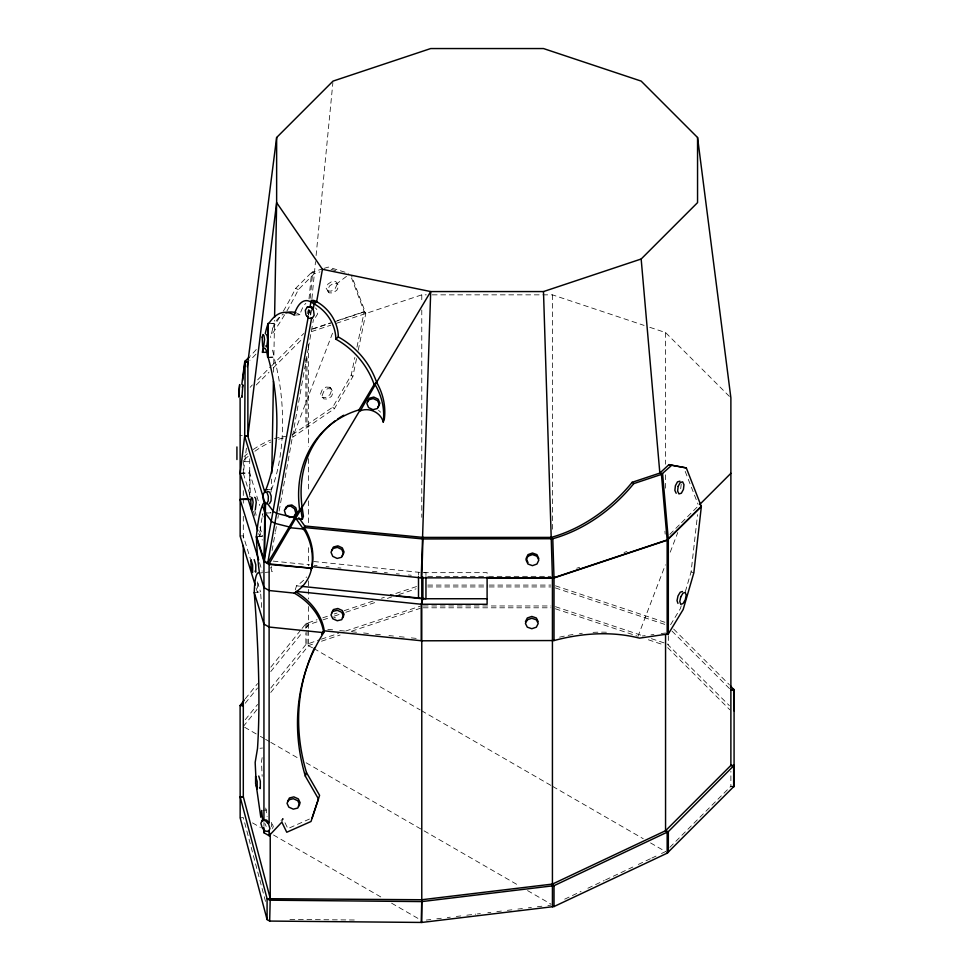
<?xml version="1.0" encoding="UTF-8"?>
<svg xmlns="http://www.w3.org/2000/svg" width="971" height="971" viewBox="0 0 971 971"><rect width="100%" height="100%" fill="white"/><g stroke="black" fill="none" stroke-linecap="round" stroke-linejoin="round"><path stroke-width="0.73" stroke-dasharray="4.86 3.64" d="M271.067 492.103L271.686 479.067M273.604 372.16L274.526 320.296M249.705 470.899L250.36 496.861M307.601 313.694L307.88 310.744M309.021 298.959L311.594 272.426L322.7 268.773M308.62 314.495L309.045 310.077M310.186 298.279L312.759 271.759L314.349 273.616L320.029 271.904M310.344 314.883L310.781 310.453M311.922 298.667L315.514 261.575M316.097 255.567L332.883 82.608M680.695 488.765L681.229 484.044M685.344 591.642L691.085 571.895L697.554 514.666M246.403 448.141L243.308 473.314L250.36 496.23M262.158 757.623L261.466 761.798L262.158 776.315M308.62 314.798L309.579 309.446M311.545 310.101L310.586 315.454L309.227 313.815L308.644 309.166M272.074 550.521L275.23 532.873M275.497 531.404L276.808 524.061M277.852 518.259L278.361 515.407M279.126 511.122L305.731 362.584M305.999 361.103L308.123 349.22M308.39 347.739L313.451 319.52M292.344 434.717L332.762 407.177L351.247 375.012L354.864 357.401M356.976 347.133L364.21 311.655L351.526 277.937M332.531 333.187L292.659 437.229L334.364 408.767L352.837 376.602L356.758 357.534M358.263 350.191L365.8 313.512L351.526 275.57M681.241 605.746L680.416 608.562L670.257 625.288M295.257 589.931L296.507 585.841A53.49 43.003 17.1 0 0 306.569 576.956M281.833 822.134L282.949 818.504L287.877 828.615L309.433 819.051M637.898 636.551L665.378 564.843M670.221 552.183L677.77 532.509M272.414 828.518L273.3 826.576L271.37 821.478L271.37 826.782M315.454 317.408L317.444 314.252L316.862 309.591L315.502 307.965M245.275 698.829L257.582 683.572M270.836 667.15L301.131 629.596M302.078 628.419L305.865 623.722L317.056 619.704M245.202 703.271L257.509 688.014M270.763 671.592L302.005 632.861M305.792 628.164L308.632 624.644L321.522 620.348M245.275 719.705L257.582 704.448M270.836 688.014L305.865 644.598L319.92 639.622M243.308 726.49L257.509 708.891M270.763 692.457L308.632 645.521L314.361 643.603M280.995 820.592L282.949 818.504M283.374 311.096A136.753 47.494 -66.7 0 0 295.621 288.399L311.594 272.426L314.349 273.616L298.376 289.589A136.753 47.494 -66.7 0 1 285.377 313.548M250.178 387.32L252.339 384.929M257.679 379.831L270.545 366.722M271.601 365.909L303.741 333.526M256.162 385.038L269.016 372.184M273.288 367.9L302.212 338.988M669.82 534.378L680.477 523.721M681.533 522.665L697.506 506.692M669.844 847.307L730.884 786.267L734.076 786.267M346.489 276.359L337.301 283.398L333.502 283.277L329.509 285.996L327.676 289.953L329.06 292.841L332.859 292.951L336.84 290.244L338.685 286.287L337.301 283.398L335.711 281.541L331.912 281.42L327.919 284.139L326.086 288.096L329.06 292.841M564.685 899.17L581.046 891.451M587.868 888.234L604.217 880.527M605.588 879.884L627.4 869.591M628.759 868.948L632.849 867.018M638.299 864.445L650.57 858.667M651.929 858.024L656.02 856.094M661.469 853.521L665.56 851.591L649.817 842.5M312.577 328.866L330.565 322.87M337.52 320.551L364.21 311.655L365.8 313.512L364.21 311.909L334.704 321.741M312.565 329.12L330.553 323.125M311.4 331.645L330.771 325.188M336.294 323.343L421.778 294.844L426.281 294.844M322.785 617.799L328.514 615.893M334.242 613.975L337.107 613.029M344.268 610.638L374.345 600.612M381.506 598.233L384.37 597.274M395.828 593.451L418.744 585.816M322.955 619.874L328.684 617.969M334.412 616.051L340.141 614.145M345.87 612.24L375.947 602.214M387.405 598.391L391.701 596.959M398.863 594.568L416.049 588.839M321.352 639.149L338.539 633.42M345.7 631.029L420.176 606.207M321.522 641.224L340.141 635.01M351.599 631.199L420.346 608.283M576.762 568.229L579.626 567.282M624.025 552.475L626.89 551.528M324.12 268.348L328.38 267.074L348.504 273.276M642.268 635.993L645.181 635.617M650.995 634.876L653.908 634.5M661.19 633.565L665.56 633.007M426.281 920.071L430.784 919.525M436.792 918.809L441.295 918.263M447.303 917.546L450.301 917.182M456.309 916.466L460.812 915.932M466.82 915.204L475.839 914.124M477.331 913.954L480.342 913.59M487.843 912.691L490.853 912.327M496.861 911.611L501.364 911.065M507.372 910.349L511.875 909.815M517.883 909.087L522.386 908.553M528.394 907.836L531.392 907.472M537.4 906.756L541.903 906.21M547.911 905.494L550.921 905.13M258.929 536.732L262.704 536.344L259.621 526.318M260.519 572.902L262.607 572.684M265.314 572.417L269.355 571.992M254.244 592.541L260.531 591.897A258.869 36.971 84.1 0 1 261.745 608.429M260.022 748.289L262.534 748.034M262.935 810.36L266.709 809.972M240.165 817.898L243.308 817.57L265.993 903.273M294.164 315.114L299.893 314.774A37.104 16.289 86.6 0 1 305.853 303.292M268.749 323.659L274.477 323.307A72.133 31.667 86.6 0 1 283.398 314.131M268.142 357.437L273.871 357.097A111.823 49.096 86.6 0 1 271.504 489.602L265.775 489.954M266.794 513.064L271.091 512.809L264.828 512.894M423.914 572.696L425.953 572.659L425.953 575.56M271.977 323.355L274.477 323.307A70.652 14.322 89.1 0 0 270.715 337.605M267.62 357.194L273.871 357.097A15.973 3.241 89.1 0 0 271.018 348.14M240.177 473.363L249.705 473.314M265.241 489.7L271.504 489.602M256.441 536.441L261.66 536.356M432.289 294.844L552.426 294.844L644.076 325.406M244.219 461.686L249.705 461.686M240.116 535.919L243.308 535.919L250.372 558.883M423.538 572.659L487.102 572.659L487.102 575.56M427.713 576.349L485.609 576.349M488.583 576.349L550.933 576.349M427.786 585.088L487.843 585.088M489.348 585.088L550.921 585.088M427.786 586.933L487.843 586.933M489.348 586.933L550.921 586.933M423.271 605.965L550.921 605.965M423.271 607.797L550.921 607.797M289.928 919.416L356.612 920.023M327.47 290.984L331.269 291.106L335.25 288.387L337.095 284.43L335.711 281.541M329.958 387.295L326.05 387.065L322.129 389.893L320.515 394.129L323.731 398.875L327.64 399.093L331.56 396.265L333.174 392.041L329.958 387.295L331.584 390.439L329.958 394.663L326.05 397.503L322.129 397.273M331.56 388.885L327.64 388.667L323.731 391.495L322.105 395.719L323.731 398.875M240.128 435.336L242.252 435.506M240.128 473.047L249.596 472.671L259.67 505.406M313.718 561.517L422.336 572.659M273.154 561.104L309.676 564.855M314.094 565.304L317.092 565.608M326.062 566.53L329.06 566.846M338.029 567.756L341.015 568.071M372.427 571.288L376.906 571.749M384.382 572.514L387.38 572.817M396.35 573.74L399.348 574.043M408.318 574.966L411.303 575.281M296.507 585.841L299.517 586.156M327.797 629.317L333.769 629.924M339.729 630.543L345.7 631.15M351.672 631.769L357.631 632.376M363.603 632.983L369.563 633.602M375.534 634.209L381.494 634.828M388.958 635.592L393.437 636.054M399.397 636.66L405.368 637.267M411.328 637.886L417.299 638.493M335.723 270.703L329.97 268.918L328.38 267.074M649.805 327.312L665.56 332.568L730.884 397.892M691.085 571.895L693.852 572.817M555.448 585.816L665.73 622.569M555.291 587.892L665.56 624.644M555.448 606.681L642.814 635.799M651.407 638.663L664.298 642.96M555.291 608.756L636.915 635.969M648.373 639.792L664.128 645.035M733.651 787.19L730.884 786.267L730.884 771.362M295.621 288.399L298.376 289.589M333.369 616.949L335.59 617.944M667.162 643.919L729.367 705.638M312.565 647.791L305.865 644.598L305.865 632.667M313.876 648.543L420.176 709.91M421.487 710.675L551.394 785.673M552.705 786.437L643.251 838.713M244.619 727.243L259.026 735.569M260.337 736.321L264.27 738.591M265.581 739.344L269.501 741.613M270.812 742.366L298.315 758.254M306.181 762.793L422.749 830.096M424.06 830.848L519.679 886.05M527.532 890.589L551.115 904.195M252.496 822.874L260.374 827.413M273.494 834.999L381.093 897.119M391.592 903.176L420.467 919.853M673.68 629.087L729.367 684.761M671.993 631.077L729.816 688.9M667.708 647.657L729.816 709.765M351.247 375.012L352.837 376.602M332.762 407.177L334.364 408.767M266.2 826.455L264.925 823.578M685.186 471.384L698.04 504.265M262.34 514.06L263.226 516.948M254.766 510.552L256.975 517.725M253.455 511.28L255.227 517.033M259.658 531.428L262.304 540.058M270.727 567.404L272.05 571.725A53.49 7.634 84.1 0 1 271.382 566.53M258.687 533.528L259.573 536.393A67.557 13.691 89.1 0 1 262.995 513.562M259.536 562.67L262.17 571.251M257.436 581.847L260.531 591.897M256.065 587.916L257.388 592.213A59.801 8.545 84.1 0 1 258.274 580.561M265.738 808.006L267.098 816.611M664.917 531.186L665.171 534.171M668.327 635.653L668.327 644.598M665.56 332.568L665.56 464.223M665.56 474.819L665.56 488.437M552.426 294.844L552.426 530.943M421.778 294.844L421.778 302.418M421.778 309.98L421.778 517.325M418.501 572.271L418.501 575.16M308.632 344.547L308.632 446.551M308.632 458.628L308.632 491.836M308.632 500.89L308.632 525.032M308.632 547.68L308.632 565.79M308.632 580.876L308.632 598.986M308.632 606.535L308.632 629.123M308.632 630.616L308.632 645.521L307.03 643.919L307.03 623.054L308.632 624.644L305.865 623.722L305.865 631.174M307.03 357.935L307.03 425.334L308.632 426.937L305.865 426.014L305.865 358.602M263.942 822.449L263.942 826.43M249.705 458.785L249.705 496.982M243.308 460.485L243.308 477.089M243.308 490.658L243.308 503.196M243.308 516.305L243.308 539.451M284.624 314.81A136.753 47.494 -66.7 0 1 270.363 336.403M255.943 354.136A136.753 47.494 -66.7 0 1 249.863 360.399M244.461 459.477A213.729 87.256 -71.6 0 1 249.098 455.605M254.863 451.26A213.729 87.256 -71.6 0 1 270.885 442.036M278.616 439.22A213.729 87.256 -71.6 0 1 284.357 437.885M559.587 637.158A213.729 151.136 -45 0 1 566.736 635.629M568.169 635.362A213.729 151.136 -45 0 1 573.849 634.379M579.493 633.578A213.729 151.136 -45 0 1 582.297 633.238M593.05 632.364A213.729 151.136 -45 0 1 609.582 632.352M297.332 313.39A72.133 31.667 86.6 0 1 299.893 314.774M378.52 410.345A15.973 13.74 19.9 0 1 380.571 412.19M244.012 456.576A213.729 87.256 -71.6 0 1 247.484 453.773M253.249 449.537A213.729 87.256 -71.6 0 1 270.642 440.069M274.392 438.746A213.729 87.256 -71.6 0 1 285.802 436.428M279.612 317.335A136.753 47.494 -66.7 0 1 271.091 330.334M256.271 349.499A136.753 47.494 -66.7 0 1 250.13 356.187"/><path stroke-width="1.46" d="M267.984 823.432L269.113 822.777L269.113 563.872L302.127 507.287A111.823 95.425 48.3 0 1 335.177 420.819M265.022 502.31L263.942 561.456L263.942 819.791L262.813 820.446M265.192 492.479L265.775 489.954A111.823 49.096 86.6 0 0 268.142 357.437L268.214 323.404A70.652 14.322 89.1 0 0 265.289 333.502M268.142 357.437L268.214 323.404M296.131 592.055A59.801 48.077 17.1 0 1 324.253 630.822L421.778 640.799L554.016 640.557A213.729 151.136 -45 0 1 639.488 638.141L668.327 633.929L683.183 609.485L693.852 572.817L701.341 506.546L686.327 467.925L671.701 465.279L661.433 474.406L633.76 483.619A136.753 104.237 -50.2 0 1 552.79 538.723L422.992 538.966L304.166 527.508L305.853 530.215A67.557 58.114 19.9 0 1 312.043 566.688L311.497 568.217L269.113 563.872L264.5 561.153L265.544 502.565M271.795 473.047L273.446 381.19M274.587 317.274L276.638 202.623L276.638 137.506L333.029 81.103L430.699 48.55L543.493 48.55L641.163 81.103L697.554 137.506L730.884 397.892L730.884 765.403L665.56 830.715L552.426 884.083L421.778 899.741L267.086 898.697L240.116 796.706L243.308 796.706L270.229 898.381L269.671 921.066L421.778 922.45L554.016 906.55L667.162 853.181L734.076 786.267L734.076 689.968L730.435 685.842M701.317 506.279L667.15 539.961L554.004 577.672L421.22 577.879L430.699 291.567L322.445 269.295L276.638 202.623L247.872 436.295L264.865 492.309M421.778 577.915L422.992 537.4L304.724 525.979L298.837 517.737M240.116 397.892L240.165 536.235L255.179 585.04M263.481 828.287L263.942 832.742L269.113 835.728L281.833 822.134L286.761 832.244L311.011 821.49L318.476 798.987L305.343 776.169A258.869 208.11 17.1 0 1 323.695 632.643A59.801 48.077 17.1 0 0 294.274 593.111L269.113 590.526L263.942 587.54L259.463 573.011A53.49 7.634 84.1 0 1 256.405 536.987L256.441 536.441A67.557 13.691 89.1 0 1 261.927 506.704L263.444 503.257M257.813 530.664L240.177 473.363L244.692 436.028L245.117 361.091A136.753 47.494 -66.7 0 0 249.122 357.219M241.84 384.261L244.692 362.013L247.872 362.28L247.872 436.295L244.692 436.028L247.872 436.295M242.641 380.377L245.117 361.091L247.872 362.28M247.302 366.722L276.638 137.506M264.804 492.188L265.241 489.7M242.398 387.417L242.859 384.844L241.937 397.333L241.755 396.253M256.405 536.987L263.942 561.456L308.377 316.133L307.285 316.473M308.96 307.115L310.065 306.775L310.914 302.03L316.643 301.69A37.104 31.667 48.3 0 1 338.321 336.961A72.133 61.561 48.3 0 1 376.627 382.295A70.652 60.772 19.9 0 1 384.346 419.011L383.229 422.069A15.973 13.74 19.9 0 0 360.387 410.745L359.003 409.896L374.138 384.504L376.627 382.295L430.699 291.567L543.493 291.567L641.163 259.014L697.554 202.623L697.554 137.506M312.201 308.984L313.305 308.644L314.155 303.911L316.643 301.69L322.445 269.295M255.3 509.799L256.223 502.408L255.64 498.317L254.657 497.298M312.237 566.36L311.485 568.788A53.49 43.003 17.1 0 1 294.274 593.111M324.253 630.822L323.695 632.643L269.113 627.048L263.942 624.062L254.244 592.541A59.801 8.545 84.1 0 1 259.463 573.011M269.853 833.312L269.113 835.728L269.113 830.739L267.984 831.394M305.343 776.169L306.46 772.528A258.869 208.11 17.1 0 1 306.897 667.077M422.895 577.065L422.895 598.804L421.22 604.253L421.22 640.775M421.778 899.741L421.22 922.426M312.128 817.861L319.593 795.358L306.46 772.528M263.942 561.456L269.113 564.442L311.497 568.217A67.557 58.114 19.9 0 0 305.295 531.744L296.046 518.696L302.333 519.339L303.438 516.281L302.127 507.287L359.95 410.272M304.724 525.979L303.62 529.049L290.62 527.787M376.627 382.295L360.387 410.745M269.671 921.066L267.086 919.573L240.165 817.898L240.116 705.626L244.328 700.006M525.445 621.658L527.314 617.969L531.829 616.439L536.344 617.969L538.213 621.658M367.39 401.97L369.308 398.231L373.762 397.066L378.144 399.142L379.904 403.244L377.986 406.97M331.56 550.727L333.478 547.001L337.932 545.836L342.326 547.911L344.074 552.014L342.156 555.74M331.524 613.077L333.369 609.57L337.823 608.501L342.265 610.48L344.11 614.364L342.265 617.859M287.574 801.463L289.419 797.968L293.861 796.888L298.315 798.878L300.148 802.75L298.315 806.258M269.489 503.597L271.067 500.83L271.188 496.12L269.78 492.224L267.668 491.435M285.608 509.229L287.659 505.624L291.87 504.981L295.767 507.663L297.077 512.105L295.026 515.698M699.618 504.58L730.884 473.314M701.341 506.546L667.162 540.228L554.016 577.951L487.102 578.194M422.992 537.4L551.2 537.4A136.753 104.237 -50.2 0 0 632.17 482.296L659.843 473.083L668.946 464.624L686.327 467.925M383.229 422.069A70.652 60.772 19.9 0 0 375.522 385.353L374.138 384.504A72.133 61.561 48.3 0 0 335.832 339.17L338.321 336.961M302.127 507.287L299.638 509.508L267.741 563.022L269.113 564.442M262.813 828.409L263.942 827.753M682.492 591.497L680.222 592.225L677.964 596.012L677.03 600.636L677.964 603.392M310.526 318.354L311.63 318.003L267.741 563.022L269.113 563.872M679.894 481.191L677.479 481.871L675.403 485.694L674.869 490.404L676.192 493.256M249.705 499.397L240.116 499.397L248.345 498.888M240.165 797.021L243.308 796.706L243.308 545.496M396.399 595.696L425.953 598.743L425.953 577.005M263.359 344.669A70.652 14.322 89.1 0 0 262.461 352.339L267.462 352.267M421.778 598.743L487.102 598.743M734.076 689.968L730.884 689.968L733.651 689.046L734.076 710.845M240.116 705.626L243.308 705.626L240.541 704.703M310.065 306.775L311.837 306.86L313.305 308.644M263.942 819.791L266.527 820.046L269.113 822.777M312.043 566.688L421.22 577.879M301.034 586.302L422.895 598.804M296.337 591.448L421.22 604.253L487.102 604.278L487.102 577.005M390.5 594.98L393.449 595.344M668.946 464.624L671.701 465.279M641.163 259.014L659.843 473.083L662.598 473.727L668.315 539.281L668.327 633.929M294.662 517.846L276.638 513.331L273.397 511.462L267.316 503.366M289.249 526.937L274.854 523.333L271.601 521.463L265.362 513.149M665.56 634.512L665.56 830.715L668.327 831.637L734.076 765.403L730.884 765.403L733.651 766.325L733.651 787.19M264.5 561.153L256.441 536.441M659.843 473.083L661.433 474.406L667.15 539.961L667.162 634.609M632.17 482.296L633.76 483.619M543.493 291.567L551.2 537.4L552.79 538.723L554.016 577.951L554.016 640.557M665.56 830.715L667.162 832.317L667.162 853.181M552.426 884.083L554.016 885.686L554.016 906.55M266.103 334.449L267.074 335.481L267.668 339.559L266.746 346.95L265.763 345.931M254.184 559.636L255.774 564.77L255.774 572.15L254.972 571.106M258.747 776.035L260.325 781.17L260.325 788.549L259.536 787.517M538.82 558.556L536.951 554.635L532.46 553.021L527.969 554.635L526.1 558.556L527.969 562.464M240.165 499.725L258.65 559.806M244.741 436.343L264.792 502.408M262.534 505.321L264.828 512.894M302.333 519.339L301.022 510.358L299.638 509.508A111.823 95.425 48.3 0 1 359.003 409.896M262.728 820.871L261.672 810.494L260.798 817.254L256.283 785.66M255.871 776.958L255.167 762.441L257.497 748.544A258.869 36.971 84.1 0 0 254.244 592.541M668.327 852.514L668.327 831.637L554.016 885.686L421.778 901.586L269.671 900.19L267.086 898.697L267.086 919.573M552.426 906.805L552.426 577.915L551.2 537.4M421.778 577.005L421.778 922.45M418.501 576.616L418.501 598.354M270.229 833.604L270.229 898.381M263.942 829.003L263.942 832.742M236.924 446.939L236.924 459.538M311.084 300.367A37.104 16.289 86.6 0 1 316.643 301.69M285.85 312.953A72.133 31.667 86.6 0 1 296.058 312.88M337.568 419.108A111.823 95.425 48.3 0 1 343.783 415.212M307.37 665.657A258.869 208.11 17.1 0 1 314.64 647.548M321.668 634.184A258.869 208.11 17.1 0 1 323.222 631.587M312.201 567.003A53.49 43.003 17.1 0 1 311.108 569.637M335.832 339.17A37.104 31.667 48.3 0 0 314.155 303.911L310.914 302.03A37.104 16.289 86.6 0 0 294.164 315.114A72.133 31.667 86.6 0 0 268.749 323.659M262.461 352.339A15.973 3.241 89.1 0 1 267.62 357.194M263.226 494.385L263.105 499.094L264.513 502.978L266.624 503.767L268.202 501L268.324 496.29L266.916 492.406L264.804 491.605L263.226 494.385M250.736 499.98L251.198 508.816L252.169 509.836L253.103 502.444L252.509 498.366L251.525 497.334L250.736 499.98M262.182 337.131L262.631 345.979L263.614 346.999L264.549 339.607L263.954 335.517L262.971 334.497L262.182 337.131M238.757 391.871L238.757 397.066L239.679 384.577L238.757 391.871M678.159 486.337L677.624 491.059L678.947 493.911L681.363 493.232L683.438 489.408L683.972 484.699L682.649 481.847L680.234 482.526L678.159 486.337M251.04 559.951L251.04 567.331L252.618 572.465L252.618 565.098L251.04 559.951M255.604 776.363L255.604 783.743L257.181 788.877L257.181 781.497L255.604 776.363M680.732 596.934L679.797 601.559L680.732 604.314L682.989 603.586L685.259 599.799L686.194 595.174L685.259 592.419L682.989 593.147L680.732 596.934M262.194 820.386L260.871 823.311L262.194 827.765L265.399 831.14L268.591 831.455L269.914 828.53L268.591 824.076L265.399 820.701L262.194 820.386M527.969 556.213L526.1 560.121L527.969 564.042L532.46 565.656L536.951 564.042L538.82 560.121L536.951 556.213L532.46 554.587L527.969 556.213M527.314 619.814L525.445 623.503L527.314 627.193L531.829 628.723L536.344 627.193L538.213 623.503L536.344 619.814L531.829 618.284L527.314 619.814M368.749 399.773L366.832 403.499L368.579 407.602L372.973 409.677L377.428 408.512L379.345 404.773L377.598 400.671L373.204 398.596L368.749 399.773M332.919 548.53L331.002 552.256L332.762 556.371L337.143 558.446L341.598 557.269L343.516 553.543L341.768 549.44L337.374 547.365L332.919 548.53M332.81 611.39L330.965 614.886L332.81 618.77L337.265 620.748L341.707 619.68L343.552 616.184L341.707 612.3L337.265 610.322L332.81 611.39M288.848 799.776L287.015 803.284L288.848 807.156L293.303 809.146L297.745 808.066L299.59 804.571L297.745 800.699L293.303 798.708L288.848 799.776M286.421 506.741L284.369 510.333L285.68 514.776L289.576 517.446L293.788 516.803L295.827 513.21L294.516 508.768L290.62 506.085L286.421 506.741M307.334 307.03L305.343 310.186L305.926 314.847L308.754 318.257L312.152 318.439L314.143 315.272L313.56 310.623L310.732 307.212L307.334 307.03"/></g></svg>
